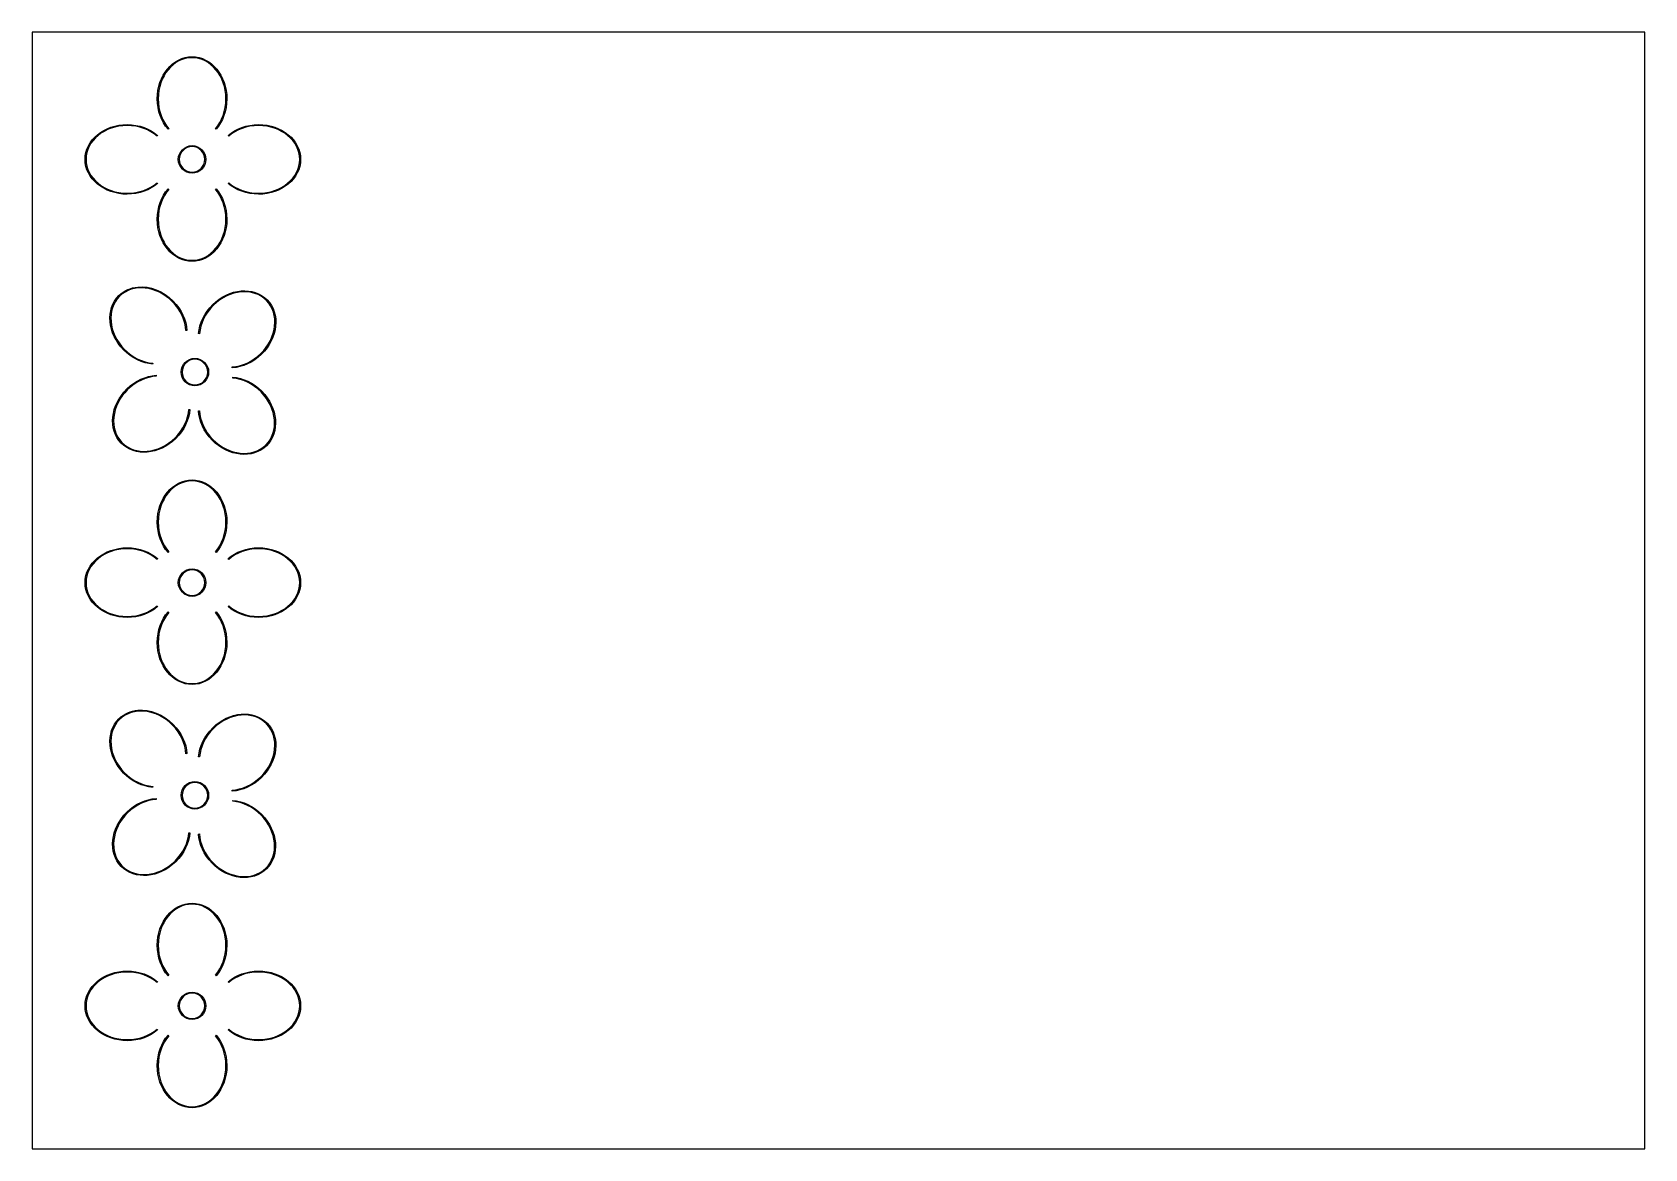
# Model space of a CAD drawing. Header units: centimetres. Extents: x -12.3 to 11.5, y -4.7 to 11.7.
import ezdxf

# ---------------------------------------------------------------- set-up
doc = ezdxf.new("R2010")
doc.units = ezdxf.units.CM
doc.header["$MEASUREMENT"] = 0
doc.layers.add('Layer 1', color=7, linetype='Continuous')

msp = doc.modelspace()

# ---------------------------------------------------------------- linework, layer by layer
at = {"layer": 'Layer 1', "color": 176}
msp.add_lwpolyline([(-12.27472, -4.7377), (11.53778, -4.7377), (11.53778, 11.74822), (-12.27472, 11.74822), (-12.27472, -4.7377)], close=True, dxfattribs=at)
at = {"layer": 'Layer 1'}
for points, knots in [([(-9.91443, 11.38701), (-10.19888, 11.38701), (-10.42872, 11.10772), (-10.42872, 10.76523), (-10.42872, 10.76523), (-10.42872, 10.58864), (-10.36802, 10.42881), (-10.26997, 10.31544), (-10.26997, 10.31544), (-10.26997, 10.31544), (-10.25922, 10.32454), (-10.25922, 10.32454), (-10.25922, 10.32454), (-10.35487, 10.43513), (-10.41466, 10.5919), (-10.41466, 10.76523), (-10.41466, 10.76523), (-10.41466, 11.1014), (-10.18961, 11.37295), (-9.91443, 11.37295), (-9.91443, 11.37295), (-9.63926, 11.37295), (-9.41503, 11.10141), (-9.41503, 10.76523), (-9.41503, 10.76523), (-9.41503, 10.5919), (-9.47483, 10.43513), (-9.57048, 10.32454), (-9.57048, 10.32454), (-9.57048, 10.32454), (-9.55973, 10.31544), (-9.55973, 10.31544), (-9.55973, 10.31544), (-9.46168, 10.42881), (-9.40098, 10.58864), (-9.40098, 10.76523), (-9.40098, 10.76523), (-9.40098, 11.10771), (-9.62998, 11.38701), (-9.91443, 11.38701)], [0, 0, 0, 0, 0.09090909, 0.09090909, 0.09090909, 0.09090909, 0.18181818, 0.18181818, 0.18181818, 0.18181818, 0.27272727, 0.27272727, 0.27272727, 0.27272727, 0.36363636, 0.36363636, 0.36363636, 0.36363636, 0.45454545, 0.45454545, 0.45454545, 0.45454545, 0.54545455, 0.54545455, 0.54545455, 0.54545455, 0.63636364, 0.63636364, 0.63636364, 0.63636364, 0.72727273, 0.72727273, 0.72727273, 0.72727273, 0.81818182, 0.81818182, 0.81818182, 0.81818182, 1, 1, 1, 1]), ([(-10.87272, 10.3849), (-11.2152, 10.3849), (-11.49449, 10.15506), (-11.49449, 9.87061), (-11.49449, 9.87061), (-11.49449, 9.58616), (-11.2152, 9.35715), (-10.87272, 9.35715), (-10.87272, 9.35715), (-10.69613, 9.35715), (-10.5363, 9.41786), (-10.42293, 9.5159), (-10.42293, 9.5159), (-10.42293, 9.5159), (-10.43202, 9.52665), (-10.43202, 9.52665), (-10.43202, 9.52665), (-10.54262, 9.431), (-10.69939, 9.37121), (-10.87272, 9.37121), (-10.87272, 9.37121), (-11.20889, 9.37121), (-11.48044, 9.59544), (-11.48044, 9.87061), (-11.48044, 9.87061), (-11.48044, 10.14578), (-11.20889, 10.37084), (-10.87272, 10.37084), (-10.87272, 10.37084), (-10.69939, 10.37084), (-10.54262, 10.31022), (-10.43202, 10.21457), (-10.43202, 10.21457), (-10.43202, 10.21457), (-10.42293, 10.22532), (-10.42293, 10.22532), (-10.42293, 10.22532), (-10.5363, 10.32337), (-10.69612, 10.3849), (-10.87272, 10.3849)], [0, 0, 0, 0, 0.09090909, 0.09090909, 0.09090909, 0.09090909, 0.18181818, 0.18181818, 0.18181818, 0.18181818, 0.27272727, 0.27272727, 0.27272727, 0.27272727, 0.36363636, 0.36363636, 0.36363636, 0.36363636, 0.45454545, 0.45454545, 0.45454545, 0.45454545, 0.54545455, 0.54545455, 0.54545455, 0.54545455, 0.63636364, 0.63636364, 0.63636364, 0.63636364, 0.72727273, 0.72727273, 0.72727273, 0.72727273, 0.81818182, 0.81818182, 0.81818182, 0.81818182, 1, 1, 1, 1]), ([(-8.93299, 10.3849), (-9.10959, 10.3849), (-9.26942, 10.32337), (-9.38279, 10.22532), (-9.38279, 10.22532), (-9.38279, 10.22532), (-9.37369, 10.21457), (-9.37369, 10.21457), (-9.37369, 10.21457), (-9.2631, 10.31022), (-9.10633, 10.37084), (-8.93299, 10.37084), (-8.93299, 10.37084), (-8.59683, 10.37084), (-8.32528, 10.14578), (-8.32528, 9.87061), (-8.32528, 9.87061), (-8.32528, 9.59544), (-8.59682, 9.37121), (-8.93299, 9.37121), (-8.93299, 9.37121), (-9.10633, 9.37121), (-9.2631, 9.431), (-9.37369, 9.52665), (-9.37369, 9.52665), (-9.37369, 9.52665), (-9.38279, 9.5159), (-9.38279, 9.5159), (-9.38279, 9.5159), (-9.26942, 9.41786), (-9.10959, 9.35715), (-8.93299, 9.35715), (-8.93299, 9.35715), (-8.59052, 9.35715), (-8.31122, 9.58616), (-8.31122, 9.87061), (-8.31122, 9.87061), (-8.31122, 10.15506), (-8.59051, 10.3849), (-8.93299, 10.3849)], [0, 0, 0, 0, 0.09090909, 0.09090909, 0.09090909, 0.09090909, 0.18181818, 0.18181818, 0.18181818, 0.18181818, 0.27272727, 0.27272727, 0.27272727, 0.27272727, 0.36363636, 0.36363636, 0.36363636, 0.36363636, 0.45454545, 0.45454545, 0.45454545, 0.45454545, 0.54545455, 0.54545455, 0.54545455, 0.54545455, 0.63636364, 0.63636364, 0.63636364, 0.63636364, 0.72727273, 0.72727273, 0.72727273, 0.72727273, 0.81818182, 0.81818182, 0.81818182, 0.81818182, 1, 1, 1, 1]), ([(-9.91472, 10.07379), (-10.02666, 10.07379), (-10.11764, 9.98281), (-10.11764, 9.87087), (-10.11764, 9.87087), (-10.11764, 9.75894), (-10.02666, 9.66795), (-9.91472, 9.66795), (-9.91472, 9.66795), (-9.80279, 9.66795), (-9.7118, 9.75894), (-9.7118, 9.87087), (-9.7118, 9.87087), (-9.7118, 9.98281), (-9.80279, 10.07379), (-9.91472, 10.07379)], [0, 0, 0, 0, 0.2, 0.2, 0.2, 0.2, 0.4, 0.4, 0.4, 0.4, 0.6, 0.6, 0.6, 0.6, 1, 1, 1, 1]), ([(-9.91472, 10.05965), (-9.81044, 10.05965), (-9.72595, 9.97515), (-9.72595, 9.87087), (-9.72595, 9.87087), (-9.72595, 9.76659), (-9.81044, 9.6821), (-9.91472, 9.6821), (-9.91472, 9.6821), (-10.019, 9.6821), (-10.1035, 9.76659), (-10.1035, 9.87087), (-10.1035, 9.87087), (-10.1035, 9.97515), (-10.019, 10.05965), (-9.91472, 10.05965)], [0, 0, 0, 0, 0.2, 0.2, 0.2, 0.2, 0.4, 0.4, 0.4, 0.4, 0.6, 0.6, 0.6, 0.6, 1, 1, 1, 1]), ([(-10.26997, 9.43736), (-10.36802, 9.32399), (-10.42872, 9.16416), (-10.42872, 8.98757), (-10.42872, 8.98757), (-10.42872, 8.64508), (-10.19888, 8.36579), (-9.91443, 8.36579), (-9.91443, 8.36579), (-9.62998, 8.36579), (-9.40098, 8.64509), (-9.40098, 8.98757), (-9.40098, 8.98757), (-9.40098, 9.16416), (-9.46168, 9.32399), (-9.55973, 9.43736), (-9.55973, 9.43736), (-9.55973, 9.43736), (-9.57048, 9.42826), (-9.57048, 9.42826), (-9.57048, 9.42826), (-9.47483, 9.31767), (-9.41503, 9.1609), (-9.41503, 8.98757), (-9.41503, 8.98757), (-9.41503, 8.65139), (-9.63926, 8.38068), (-9.91443, 8.38068), (-9.91443, 8.38068), (-10.18961, 8.38068), (-10.41466, 8.6514), (-10.41466, 8.98757), (-10.41466, 8.98757), (-10.41466, 9.1609), (-10.35487, 9.31767), (-10.25922, 9.42826), (-10.25922, 9.42826), (-10.25922, 9.42826), (-10.26997, 9.43736), (-10.26997, 9.43736)], [0, 0, 0, 0, 0.09090909, 0.09090909, 0.09090909, 0.09090909, 0.18181818, 0.18181818, 0.18181818, 0.18181818, 0.27272727, 0.27272727, 0.27272727, 0.27272727, 0.36363636, 0.36363636, 0.36363636, 0.36363636, 0.45454545, 0.45454545, 0.45454545, 0.45454545, 0.54545455, 0.54545455, 0.54545455, 0.54545455, 0.63636364, 0.63636364, 0.63636364, 0.63636364, 0.72727273, 0.72727273, 0.72727273, 0.72727273, 0.81818182, 0.81818182, 0.81818182, 0.81818182, 1, 1, 1, 1]), ([(-10.7148, 7.98628), (-10.82031, 7.9767), (-10.91819, 7.93538), (-10.99426, 7.86061), (-10.99426, 7.86061), (-11.19713, 7.66121), (-11.16489, 7.30118), (-10.92481, 7.05693), (-10.92481, 7.05693), (-10.80102, 6.93099), (-10.64591, 6.85987), (-10.49652, 6.84775), (-10.49652, 6.84775), (-10.49652, 6.84775), (-10.49569, 6.8618), (-10.49569, 6.8618), (-10.49569, 6.8618), (-10.64143, 6.87363), (-10.79338, 6.94324), (-10.91489, 7.06686), (-10.91489, 7.06686), (-11.15054, 7.3066), (-11.18059, 7.65779), (-10.98434, 7.85068), (-10.98434, 7.85068), (-10.7881, 8.04358), (-10.43782, 8.00692), (-10.20217, 7.76717), (-10.20217, 7.76717), (-10.08066, 7.64356), (-10.01387, 7.49059), (-10.00456, 7.34467), (-10.00456, 7.34467), (-10.00456, 7.34467), (-9.9905, 7.34549), (-9.9905, 7.34549), (-9.9905, 7.34549), (-10.00005, 7.49508), (-10.06845, 7.65115), (-10.19225, 7.7771), (-10.19225, 7.7771), (-10.34229, 7.92975), (-10.53894, 8.00226), (-10.7148, 7.98628)], [0, 0, 0, 0, 0.08333333, 0.08333333, 0.08333333, 0.08333333, 0.16666667, 0.16666667, 0.16666667, 0.16666667, 0.25, 0.25, 0.25, 0.25, 0.33333333, 0.33333333, 0.33333333, 0.33333333, 0.41666667, 0.41666667, 0.41666667, 0.41666667, 0.5, 0.5, 0.5, 0.5, 0.58333333, 0.58333333, 0.58333333, 0.58333333, 0.66666667, 0.66666667, 0.66666667, 0.66666667, 0.75, 0.75, 0.75, 0.75, 0.83333333, 0.83333333, 0.83333333, 0.83333333, 1, 1, 1, 1]), ([(-9.19096, 7.9284), (-9.33644, 7.91579), (-9.48721, 7.84753), (-9.60934, 7.72749), (-9.60934, 7.72749), (-9.73528, 7.60369), (-9.8064, 7.44859), (-9.81852, 7.29919), (-9.81852, 7.29919), (-9.81852, 7.29919), (-9.80447, 7.29754), (-9.80447, 7.29754), (-9.80447, 7.29754), (-9.79264, 7.44328), (-9.72303, 7.59606), (-9.59941, 7.71757), (-9.59941, 7.71757), (-9.35967, 7.95321), (-9.00848, 7.98326), (-8.81559, 7.78702), (-8.81559, 7.78702), (-8.62269, 7.59077), (-8.65935, 7.2405), (-8.8991, 7.00484), (-8.8991, 7.00484), (-9.02271, 6.88334), (-9.17651, 6.81654), (-9.32243, 6.80723), (-9.32243, 6.80723), (-9.32243, 6.80723), (-9.32077, 6.79318), (-9.32077, 6.79318), (-9.32077, 6.79318), (-9.17119, 6.80272), (-9.01512, 6.8703), (-8.88917, 6.9941), (-8.88917, 6.9941), (-8.64493, 7.23417), (-8.60627, 7.59408), (-8.80566, 7.79694), (-8.80566, 7.79694), (-8.90536, 7.89837), (-9.04548, 7.94102), (-9.19096, 7.9284)], [0, 0, 0, 0, 0.08333333, 0.08333333, 0.08333333, 0.08333333, 0.16666667, 0.16666667, 0.16666667, 0.16666667, 0.25, 0.25, 0.25, 0.25, 0.33333333, 0.33333333, 0.33333333, 0.33333333, 0.41666667, 0.41666667, 0.41666667, 0.41666667, 0.5, 0.5, 0.5, 0.5, 0.58333333, 0.58333333, 0.58333333, 0.58333333, 0.66666667, 0.66666667, 0.66666667, 0.66666667, 0.75, 0.75, 0.75, 0.75, 0.83333333, 0.83333333, 0.83333333, 0.83333333, 1, 1, 1, 1]), ([(-9.87296, 6.93305), (-9.9849, 6.93305), (-10.07588, 6.84206), (-10.07588, 6.73013), (-10.07588, 6.73013), (-10.07588, 6.61819), (-9.9849, 6.5272), (-9.87296, 6.5272), (-9.87296, 6.5272), (-9.76102, 6.5272), (-9.67004, 6.61819), (-9.67004, 6.73013), (-9.67004, 6.73013), (-9.67004, 6.84206), (-9.76102, 6.93305), (-9.87296, 6.93305)], [0, 0, 0, 0, 0.2, 0.2, 0.2, 0.2, 0.4, 0.4, 0.4, 0.4, 0.6, 0.6, 0.6, 0.6, 1, 1, 1, 1]), ([(-9.87296, 6.9189), (-9.76868, 6.9189), (-9.68418, 6.83441), (-9.68418, 6.73013), (-9.68418, 6.73013), (-9.68418, 6.62584), (-9.76868, 6.54135), (-9.87296, 6.54135), (-9.87296, 6.54135), (-9.97724, 6.54135), (-10.06173, 6.62584), (-10.06173, 6.73013), (-10.06173, 6.73013), (-10.06173, 6.83441), (-9.97724, 6.9189), (-9.87296, 6.9189)], [0, 0, 0, 0, 0.2, 0.2, 0.2, 0.2, 0.4, 0.4, 0.4, 0.4, 0.6, 0.6, 0.6, 0.6, 1, 1, 1, 1]), ([(-10.44525, 6.68321), (-10.59484, 6.67367), (-10.75091, 6.60526), (-10.87686, 6.48146), (-10.87686, 6.48146), (-11.1211, 6.24139), (-11.15976, 5.88231), (-10.96036, 5.67945), (-10.96036, 5.67945), (-10.76097, 5.47659), (-10.40094, 5.50883), (-10.15669, 5.7489), (-10.15669, 5.7489), (-10.03075, 5.87269), (-9.95963, 6.0278), (-9.94751, 6.17719), (-9.94751, 6.17719), (-9.94751, 6.17719), (-9.96156, 6.17802), (-9.96156, 6.17802), (-9.96156, 6.17802), (-9.97339, 6.03228), (-10.043, 5.88033), (-10.16661, 5.75882), (-10.16661, 5.75882), (-10.40636, 5.52317), (-10.75672, 5.49312), (-10.94962, 5.68937), (-10.94962, 5.68937), (-11.14251, 5.88561), (-11.10668, 6.23589), (-10.86693, 6.47154), (-10.86693, 6.47154), (-10.74332, 6.59305), (-10.58952, 6.65984), (-10.4436, 6.66915), (-10.4436, 6.66915), (-10.4436, 6.66915), (-10.44525, 6.68321), (-10.44525, 6.68321)], [0, 0, 0, 0, 0.09090909, 0.09090909, 0.09090909, 0.09090909, 0.18181818, 0.18181818, 0.18181818, 0.18181818, 0.27272727, 0.27272727, 0.27272727, 0.27272727, 0.36363636, 0.36363636, 0.36363636, 0.36363636, 0.45454545, 0.45454545, 0.45454545, 0.45454545, 0.54545455, 0.54545455, 0.54545455, 0.54545455, 0.63636364, 0.63636364, 0.63636364, 0.63636364, 0.72727273, 0.72727273, 0.72727273, 0.72727273, 0.81818182, 0.81818182, 0.81818182, 0.81818182, 1, 1, 1, 1]), ([(-9.31416, 6.65592), (-9.31416, 6.65592), (-9.31499, 6.64187), (-9.31499, 6.64187), (-9.31499, 6.64187), (-9.16925, 6.63004), (-9.01647, 6.56043), (-8.89496, 6.43682), (-8.89496, 6.43682), (-8.65931, 6.19707), (-8.63009, 5.84588), (-8.82633, 5.65299), (-8.82633, 5.65299), (-9.02258, 5.4601), (-9.37286, 5.49675), (-9.60851, 5.7365), (-9.60851, 5.7365), (-9.73001, 5.86011), (-9.79681, 6.01391), (-9.80612, 6.15983), (-9.80612, 6.15983), (-9.80612, 6.15983), (-9.82018, 6.15818), (-9.82018, 6.15818), (-9.82018, 6.15818), (-9.81063, 6.00859), (-9.74222, 5.85252), (-9.61843, 5.72658), (-9.61843, 5.72658), (-9.37836, 5.48233), (-9.01927, 5.44367), (-8.81641, 5.64307), (-8.81641, 5.64307), (-8.61355, 5.84246), (-8.64496, 6.20249), (-8.88504, 6.44674), (-8.88504, 6.44674), (-9.00883, 6.57268), (-9.16476, 6.6438), (-9.31416, 6.65592)], [0, 0, 0, 0, 0.09090909, 0.09090909, 0.09090909, 0.09090909, 0.18181818, 0.18181818, 0.18181818, 0.18181818, 0.27272727, 0.27272727, 0.27272727, 0.27272727, 0.36363636, 0.36363636, 0.36363636, 0.36363636, 0.45454545, 0.45454545, 0.45454545, 0.45454545, 0.54545455, 0.54545455, 0.54545455, 0.54545455, 0.63636364, 0.63636364, 0.63636364, 0.63636364, 0.72727273, 0.72727273, 0.72727273, 0.72727273, 0.81818182, 0.81818182, 0.81818182, 0.81818182, 1, 1, 1, 1]), ([(-9.91443, 5.13788), (-10.19888, 5.13788), (-10.42872, 4.85859), (-10.42872, 4.51611), (-10.42872, 4.51611), (-10.42872, 4.33951), (-10.36802, 4.17968), (-10.26997, 4.06632), (-10.26997, 4.06632), (-10.26997, 4.06632), (-10.25922, 4.07541), (-10.25922, 4.07541), (-10.25922, 4.07541), (-10.35487, 4.186), (-10.41466, 4.34277), (-10.41466, 4.51611), (-10.41466, 4.51611), (-10.41466, 4.85227), (-10.18961, 5.12382), (-9.91443, 5.12382), (-9.91443, 5.12382), (-9.63926, 5.12382), (-9.41503, 4.85228), (-9.41503, 4.51611), (-9.41503, 4.51611), (-9.41503, 4.34277), (-9.47483, 4.186), (-9.57048, 4.07541), (-9.57048, 4.07541), (-9.57048, 4.07541), (-9.55973, 4.06632), (-9.55973, 4.06632), (-9.55973, 4.06632), (-9.46168, 4.17968), (-9.40098, 4.33951), (-9.40098, 4.51611), (-9.40098, 4.51611), (-9.40098, 4.85858), (-9.62998, 5.13788), (-9.91443, 5.13788)], [0, 0, 0, 0, 0.09090909, 0.09090909, 0.09090909, 0.09090909, 0.18181818, 0.18181818, 0.18181818, 0.18181818, 0.27272727, 0.27272727, 0.27272727, 0.27272727, 0.36363636, 0.36363636, 0.36363636, 0.36363636, 0.45454545, 0.45454545, 0.45454545, 0.45454545, 0.54545455, 0.54545455, 0.54545455, 0.54545455, 0.63636364, 0.63636364, 0.63636364, 0.63636364, 0.72727273, 0.72727273, 0.72727273, 0.72727273, 0.81818182, 0.81818182, 0.81818182, 0.81818182, 1, 1, 1, 1]), ([(-10.87272, 4.13577), (-11.2152, 4.13577), (-11.49449, 3.90593), (-11.49449, 3.62148), (-11.49449, 3.62148), (-11.49449, 3.33704), (-11.2152, 3.1072), (-10.87272, 3.1072), (-10.87272, 3.1072), (-10.69613, 3.1072), (-10.5363, 3.16873), (-10.42293, 3.26678), (-10.42293, 3.26678), (-10.42293, 3.26678), (-10.43202, 3.27753), (-10.43202, 3.27753), (-10.43202, 3.27753), (-10.54262, 3.18188), (-10.69939, 3.12208), (-10.87272, 3.12208), (-10.87272, 3.12208), (-11.20889, 3.12208), (-11.48044, 3.34631), (-11.48044, 3.62148), (-11.48044, 3.62148), (-11.48044, 3.89666), (-11.20889, 4.12171), (-10.87272, 4.12171), (-10.87272, 4.12171), (-10.69939, 4.12171), (-10.54262, 4.06109), (-10.43202, 3.96544), (-10.43202, 3.96544), (-10.43202, 3.96544), (-10.42293, 3.97619), (-10.42293, 3.97619), (-10.42293, 3.97619), (-10.5363, 4.07424), (-10.69612, 4.13577), (-10.87272, 4.13577)], [0, 0, 0, 0, 0.09090909, 0.09090909, 0.09090909, 0.09090909, 0.18181818, 0.18181818, 0.18181818, 0.18181818, 0.27272727, 0.27272727, 0.27272727, 0.27272727, 0.36363636, 0.36363636, 0.36363636, 0.36363636, 0.45454545, 0.45454545, 0.45454545, 0.45454545, 0.54545455, 0.54545455, 0.54545455, 0.54545455, 0.63636364, 0.63636364, 0.63636364, 0.63636364, 0.72727273, 0.72727273, 0.72727273, 0.72727273, 0.81818182, 0.81818182, 0.81818182, 0.81818182, 1, 1, 1, 1]), ([(-8.93299, 4.13577), (-9.10959, 4.13577), (-9.26942, 4.07424), (-9.38279, 3.97619), (-9.38279, 3.97619), (-9.38279, 3.97619), (-9.37369, 3.96544), (-9.37369, 3.96544), (-9.37369, 3.96544), (-9.2631, 4.06109), (-9.10633, 4.12171), (-8.93299, 4.12171), (-8.93299, 4.12171), (-8.59683, 4.12171), (-8.32528, 3.89666), (-8.32528, 3.62148), (-8.32528, 3.62148), (-8.32528, 3.34631), (-8.59682, 3.12208), (-8.93299, 3.12208), (-8.93299, 3.12208), (-9.10633, 3.12208), (-9.2631, 3.18188), (-9.37369, 3.27753), (-9.37369, 3.27753), (-9.37369, 3.27753), (-9.38279, 3.26678), (-9.38279, 3.26678), (-9.38279, 3.26678), (-9.26942, 3.16873), (-9.10959, 3.1072), (-8.93299, 3.1072), (-8.93299, 3.1072), (-8.59052, 3.1072), (-8.31122, 3.33703), (-8.31122, 3.62148), (-8.31122, 3.62148), (-8.31122, 3.90593), (-8.59051, 4.13577), (-8.93299, 4.13577)], [0, 0, 0, 0, 0.09090909, 0.09090909, 0.09090909, 0.09090909, 0.18181818, 0.18181818, 0.18181818, 0.18181818, 0.27272727, 0.27272727, 0.27272727, 0.27272727, 0.36363636, 0.36363636, 0.36363636, 0.36363636, 0.45454545, 0.45454545, 0.45454545, 0.45454545, 0.54545455, 0.54545455, 0.54545455, 0.54545455, 0.63636364, 0.63636364, 0.63636364, 0.63636364, 0.72727273, 0.72727273, 0.72727273, 0.72727273, 0.81818182, 0.81818182, 0.81818182, 0.81818182, 1, 1, 1, 1]), ([(-9.91472, 3.82461), (-10.02666, 3.82461), (-10.11764, 3.73362), (-10.11764, 3.62169), (-10.11764, 3.62169), (-10.11764, 3.50975), (-10.02666, 3.41876), (-9.91472, 3.41876), (-9.91472, 3.41876), (-9.80279, 3.41876), (-9.7118, 3.50975), (-9.7118, 3.62169), (-9.7118, 3.62169), (-9.7118, 3.73362), (-9.80279, 3.82461), (-9.91472, 3.82461)], [0, 0, 0, 0, 0.2, 0.2, 0.2, 0.2, 0.4, 0.4, 0.4, 0.4, 0.6, 0.6, 0.6, 0.6, 1, 1, 1, 1]), ([(-9.91472, 3.81046), (-9.81044, 3.81046), (-9.72595, 3.72597), (-9.72595, 3.62169), (-9.72595, 3.62169), (-9.72595, 3.51741), (-9.81044, 3.43291), (-9.91472, 3.43291), (-9.91472, 3.43291), (-10.019, 3.43291), (-10.1035, 3.51741), (-10.1035, 3.62169), (-10.1035, 3.62169), (-10.1035, 3.72597), (-10.019, 3.81046), (-9.91472, 3.81046)], [0, 0, 0, 0, 0.2, 0.2, 0.2, 0.2, 0.4, 0.4, 0.4, 0.4, 0.6, 0.6, 0.6, 0.6, 1, 1, 1, 1]), ([(-10.26997, 3.18823), (-10.36802, 3.07486), (-10.42872, 2.91503), (-10.42872, 2.73844), (-10.42872, 2.73844), (-10.42872, 2.39596), (-10.19888, 2.11667), (-9.91443, 2.11667), (-9.91443, 2.11667), (-9.62998, 2.11667), (-9.40098, 2.39596), (-9.40098, 2.73844), (-9.40098, 2.73844), (-9.40098, 2.91503), (-9.46168, 3.07486), (-9.55973, 3.18823), (-9.55973, 3.18823), (-9.55973, 3.18823), (-9.57048, 3.17913), (-9.57048, 3.17913), (-9.57048, 3.17913), (-9.47483, 3.06854), (-9.41503, 2.91177), (-9.41503, 2.73844), (-9.41503, 2.73844), (-9.41503, 2.40227), (-9.63926, 2.13072), (-9.91443, 2.13072), (-9.91443, 2.13072), (-10.18961, 2.13072), (-10.41466, 2.40227), (-10.41466, 2.73844), (-10.41466, 2.73844), (-10.41466, 2.91177), (-10.35487, 3.06854), (-10.25922, 3.17913), (-10.25922, 3.17913), (-10.25922, 3.17913), (-10.26997, 3.18823), (-10.26997, 3.18823)], [0, 0, 0, 0, 0.09090909, 0.09090909, 0.09090909, 0.09090909, 0.18181818, 0.18181818, 0.18181818, 0.18181818, 0.27272727, 0.27272727, 0.27272727, 0.27272727, 0.36363636, 0.36363636, 0.36363636, 0.36363636, 0.45454545, 0.45454545, 0.45454545, 0.45454545, 0.54545455, 0.54545455, 0.54545455, 0.54545455, 0.63636364, 0.63636364, 0.63636364, 0.63636364, 0.72727273, 0.72727273, 0.72727273, 0.72727273, 0.81818182, 0.81818182, 0.81818182, 0.81818182, 1, 1, 1, 1]), ([(-10.7148, 1.73715), (-10.82031, 1.72757), (-10.91819, 1.68625), (-10.99426, 1.61148), (-10.99426, 1.61148), (-11.19713, 1.41208), (-11.16489, 1.05206), (-10.92481, 0.80781), (-10.92481, 0.80781), (-10.80102, 0.68186), (-10.64591, 0.61074), (-10.49652, 0.59862), (-10.49652, 0.59862), (-10.49652, 0.59862), (-10.49569, 0.61268), (-10.49569, 0.61268), (-10.49569, 0.61268), (-10.64143, 0.6245), (-10.79338, 0.69411), (-10.91489, 0.81773), (-10.91489, 0.81773), (-11.15054, 1.05747), (-11.18059, 1.40866), (-10.98434, 1.60156), (-10.98434, 1.60156), (-10.7881, 1.79445), (-10.43782, 1.7578), (-10.20217, 1.51805), (-10.20217, 1.51805), (-10.08066, 1.39443), (-10.01387, 1.24064), (-10.00456, 1.09471), (-10.00456, 1.09471), (-10.00456, 1.09471), (-9.9905, 1.09637), (-9.9905, 1.09637), (-9.9905, 1.09637), (-10.00005, 1.24595), (-10.06845, 1.40203), (-10.19225, 1.52797), (-10.19225, 1.52797), (-10.34229, 1.68062), (-10.53894, 1.75313), (-10.7148, 1.73715)], [0, 0, 0, 0, 0.08333333, 0.08333333, 0.08333333, 0.08333333, 0.16666667, 0.16666667, 0.16666667, 0.16666667, 0.25, 0.25, 0.25, 0.25, 0.33333333, 0.33333333, 0.33333333, 0.33333333, 0.41666667, 0.41666667, 0.41666667, 0.41666667, 0.5, 0.5, 0.5, 0.5, 0.58333333, 0.58333333, 0.58333333, 0.58333333, 0.66666667, 0.66666667, 0.66666667, 0.66666667, 0.75, 0.75, 0.75, 0.75, 0.83333333, 0.83333333, 0.83333333, 0.83333333, 1, 1, 1, 1]), ([(-9.19096, 1.67928), (-9.33644, 1.66666), (-9.48721, 1.5984), (-9.60934, 1.47836), (-9.60934, 1.47836), (-9.73528, 1.35457), (-9.8064, 1.19946), (-9.81852, 1.05007), (-9.81852, 1.05007), (-9.81852, 1.05007), (-9.80447, 1.04841), (-9.80447, 1.04841), (-9.80447, 1.04841), (-9.79264, 1.19415), (-9.72303, 1.34693), (-9.59941, 1.46844), (-9.59941, 1.46844), (-9.35967, 1.70409), (-9.00848, 1.73414), (-8.81559, 1.53789), (-8.81559, 1.53789), (-8.62269, 1.34165), (-8.65935, 0.99137), (-8.8991, 0.75572), (-8.8991, 0.75572), (-9.02271, 0.63421), (-9.17651, 0.56742), (-9.32243, 0.55811), (-9.32243, 0.55811), (-9.32243, 0.55811), (-9.32077, 0.54322), (-9.32077, 0.54322), (-9.32077, 0.54322), (-9.17119, 0.55277), (-9.01512, 0.62118), (-8.88917, 0.74497), (-8.88917, 0.74497), (-8.64493, 0.98504), (-8.60627, 1.34412), (-8.80566, 1.54699), (-8.80566, 1.54699), (-8.90536, 1.64842), (-9.04548, 1.69189), (-9.19096, 1.67928)], [0, 0, 0, 0, 0.08333333, 0.08333333, 0.08333333, 0.08333333, 0.16666667, 0.16666667, 0.16666667, 0.16666667, 0.25, 0.25, 0.25, 0.25, 0.33333333, 0.33333333, 0.33333333, 0.33333333, 0.41666667, 0.41666667, 0.41666667, 0.41666667, 0.5, 0.5, 0.5, 0.5, 0.58333333, 0.58333333, 0.58333333, 0.58333333, 0.66666667, 0.66666667, 0.66666667, 0.66666667, 0.75, 0.75, 0.75, 0.75, 0.83333333, 0.83333333, 0.83333333, 0.83333333, 1, 1, 1, 1]), ([(-9.87296, 0.68387), (-9.9849, 0.68387), (-10.07588, 0.59288), (-10.07588, 0.48094), (-10.07588, 0.48094), (-10.07588, 0.36901), (-9.9849, 0.27802), (-9.87296, 0.27802), (-9.87296, 0.27802), (-9.76102, 0.27802), (-9.67004, 0.36901), (-9.67004, 0.48094), (-9.67004, 0.48094), (-9.67004, 0.59288), (-9.76102, 0.68387), (-9.87296, 0.68387)], [0, 0, 0, 0, 0.2, 0.2, 0.2, 0.2, 0.4, 0.4, 0.4, 0.4, 0.6, 0.6, 0.6, 0.6, 1, 1, 1, 1]), ([(-9.87296, 0.66972), (-9.76868, 0.66972), (-9.68418, 0.58522), (-9.68418, 0.48094), (-9.68418, 0.48094), (-9.68418, 0.37666), (-9.76868, 0.29217), (-9.87296, 0.29217), (-9.87296, 0.29217), (-9.97724, 0.29217), (-10.06173, 0.37666), (-10.06173, 0.48094), (-10.06173, 0.48094), (-10.06173, 0.58522), (-9.97724, 0.66972), (-9.87296, 0.66972)], [0, 0, 0, 0, 0.2, 0.2, 0.2, 0.2, 0.4, 0.4, 0.4, 0.4, 0.6, 0.6, 0.6, 0.6, 1, 1, 1, 1]), ([(-10.44525, 0.43408), (-10.59484, 0.42454), (-10.75091, 0.35613), (-10.87686, 0.23234), (-10.87686, 0.23234), (-11.1211, -0.00774), (-11.15976, -0.36682), (-10.96036, -0.56968), (-10.96036, -0.56968), (-10.76097, -0.77254), (-10.40094, -0.7403), (-10.15669, -0.50023), (-10.15669, -0.50023), (-10.03075, -0.37644), (-9.95963, -0.22133), (-9.94751, -0.07193), (-9.94751, -0.07193), (-9.94751, -0.07193), (-9.96156, -0.07111), (-9.96156, -0.07111), (-9.96156, -0.07111), (-9.97339, -0.21685), (-10.043, -0.3688), (-10.16661, -0.49031), (-10.16661, -0.49031), (-10.40636, -0.72596), (-10.75672, -0.756), (-10.94962, -0.55976), (-10.94962, -0.55976), (-11.14251, -0.36351), (-11.10668, -0.01323), (-10.86693, 0.22242), (-10.86693, 0.22242), (-10.74332, 0.34392), (-10.58952, 0.41072), (-10.4436, 0.42003), (-10.4436, 0.42003), (-10.4436, 0.42003), (-10.44525, 0.43408), (-10.44525, 0.43408)], [0, 0, 0, 0, 0.09090909, 0.09090909, 0.09090909, 0.09090909, 0.18181818, 0.18181818, 0.18181818, 0.18181818, 0.27272727, 0.27272727, 0.27272727, 0.27272727, 0.36363636, 0.36363636, 0.36363636, 0.36363636, 0.45454545, 0.45454545, 0.45454545, 0.45454545, 0.54545455, 0.54545455, 0.54545455, 0.54545455, 0.63636364, 0.63636364, 0.63636364, 0.63636364, 0.72727273, 0.72727273, 0.72727273, 0.72727273, 0.81818182, 0.81818182, 0.81818182, 0.81818182, 1, 1, 1, 1]), ([(-9.31416, 0.4068), (-9.31416, 0.4068), (-9.31499, 0.39274), (-9.31499, 0.39274), (-9.31499, 0.39274), (-9.16925, 0.38092), (-9.01647, 0.3113), (-8.89496, 0.18769), (-8.89496, 0.18769), (-8.65931, -0.05205), (-8.63009, -0.40325), (-8.82633, -0.59614), (-8.82633, -0.59614), (-9.02258, -0.78903), (-9.37286, -0.75238), (-9.60851, -0.51263), (-9.60851, -0.51263), (-9.73001, -0.38901), (-9.79681, -0.23605), (-9.80612, -0.09012), (-9.80612, -0.09012), (-9.80612, -0.09012), (-9.82018, -0.09095), (-9.82018, -0.09095), (-9.82018, -0.09095), (-9.81063, -0.24053), (-9.74222, -0.39661), (-9.61843, -0.52255), (-9.61843, -0.52255), (-9.37836, -0.7668), (-9.01927, -0.80546), (-8.81641, -0.60606), (-8.81641, -0.60606), (-8.61355, -0.40667), (-8.64496, -0.04664), (-8.88504, 0.19761), (-8.88504, 0.19761), (-9.00883, 0.32355), (-9.16476, 0.39468), (-9.31416, 0.4068)], [0, 0, 0, 0, 0.09090909, 0.09090909, 0.09090909, 0.09090909, 0.18181818, 0.18181818, 0.18181818, 0.18181818, 0.27272727, 0.27272727, 0.27272727, 0.27272727, 0.36363636, 0.36363636, 0.36363636, 0.36363636, 0.45454545, 0.45454545, 0.45454545, 0.45454545, 0.54545455, 0.54545455, 0.54545455, 0.54545455, 0.63636364, 0.63636364, 0.63636364, 0.63636364, 0.72727273, 0.72727273, 0.72727273, 0.72727273, 0.81818182, 0.81818182, 0.81818182, 0.81818182, 1, 1, 1, 1]), ([(-9.91443, -1.11125), (-10.19888, -1.11125), (-10.42872, -1.39054), (-10.42872, -1.73302), (-10.42872, -1.73302), (-10.42872, -1.90962), (-10.36802, -2.06944), (-10.26997, -2.18281), (-10.26997, -2.18281), (-10.26997, -2.18281), (-10.25922, -2.17372), (-10.25922, -2.17372), (-10.25922, -2.17372), (-10.35487, -2.06312), (-10.41466, -1.90635), (-10.41466, -1.73302), (-10.41466, -1.73302), (-10.41466, -1.39686), (-10.18961, -1.12613), (-9.91443, -1.12613), (-9.91443, -1.12613), (-9.63926, -1.12613), (-9.41503, -1.39685), (-9.41503, -1.73302), (-9.41503, -1.73302), (-9.41503, -1.90635), (-9.47483, -2.06312), (-9.57048, -2.17372), (-9.57048, -2.17372), (-9.57048, -2.17372), (-9.55973, -2.18281), (-9.55973, -2.18281), (-9.55973, -2.18281), (-9.46168, -2.06944), (-9.40098, -1.90962), (-9.40098, -1.73302), (-9.40098, -1.73302), (-9.40098, -1.39054), (-9.62998, -1.11125), (-9.91443, -1.11125)], [0, 0, 0, 0, 0.09090909, 0.09090909, 0.09090909, 0.09090909, 0.18181818, 0.18181818, 0.18181818, 0.18181818, 0.27272727, 0.27272727, 0.27272727, 0.27272727, 0.36363636, 0.36363636, 0.36363636, 0.36363636, 0.45454545, 0.45454545, 0.45454545, 0.45454545, 0.54545455, 0.54545455, 0.54545455, 0.54545455, 0.63636364, 0.63636364, 0.63636364, 0.63636364, 0.72727273, 0.72727273, 0.72727273, 0.72727273, 0.81818182, 0.81818182, 0.81818182, 0.81818182, 1, 1, 1, 1]), ([(-10.87272, -2.11336), (-11.2152, -2.11336), (-11.49449, -2.34319), (-11.49449, -2.62764), (-11.49449, -2.62764), (-11.49449, -2.91209), (-11.2152, -3.14193), (-10.87272, -3.14193), (-10.87272, -3.14193), (-10.69613, -3.14193), (-10.5363, -3.0804), (-10.42293, -2.98235), (-10.42293, -2.98235), (-10.42293, -2.98235), (-10.43202, -2.9716), (-10.43202, -2.9716), (-10.43202, -2.9716), (-10.54262, -3.06725), (-10.69939, -3.12704), (-10.87272, -3.12704), (-10.87272, -3.12704), (-11.20889, -3.12704), (-11.48044, -2.90282), (-11.48044, -2.62764), (-11.48044, -2.62764), (-11.48044, -2.35247), (-11.20889, -2.12824), (-10.87272, -2.12824), (-10.87272, -2.12824), (-10.69939, -2.12824), (-10.54262, -2.18803), (-10.43202, -2.28368), (-10.43202, -2.28368), (-10.43202, -2.28368), (-10.42293, -2.27294), (-10.42293, -2.27294), (-10.42293, -2.27294), (-10.5363, -2.17489), (-10.69612, -2.11336), (-10.87272, -2.11336)], [0, 0, 0, 0, 0.09090909, 0.09090909, 0.09090909, 0.09090909, 0.18181818, 0.18181818, 0.18181818, 0.18181818, 0.27272727, 0.27272727, 0.27272727, 0.27272727, 0.36363636, 0.36363636, 0.36363636, 0.36363636, 0.45454545, 0.45454545, 0.45454545, 0.45454545, 0.54545455, 0.54545455, 0.54545455, 0.54545455, 0.63636364, 0.63636364, 0.63636364, 0.63636364, 0.72727273, 0.72727273, 0.72727273, 0.72727273, 0.81818182, 0.81818182, 0.81818182, 0.81818182, 1, 1, 1, 1]), ([(-8.93299, -2.11336), (-9.10959, -2.11336), (-9.26942, -2.17489), (-9.38279, -2.27294), (-9.38279, -2.27294), (-9.38279, -2.27294), (-9.37369, -2.28368), (-9.37369, -2.28368), (-9.37369, -2.28368), (-9.2631, -2.18804), (-9.10633, -2.12824), (-8.93299, -2.12824), (-8.93299, -2.12824), (-8.59683, -2.12824), (-8.32528, -2.35247), (-8.32528, -2.62764), (-8.32528, -2.62764), (-8.32528, -2.90282), (-8.59682, -3.12704), (-8.93299, -3.12704), (-8.93299, -3.12704), (-9.10633, -3.12704), (-9.2631, -3.06725), (-9.37369, -2.9716), (-9.37369, -2.9716), (-9.37369, -2.9716), (-9.38279, -2.98235), (-9.38279, -2.98235), (-9.38279, -2.98235), (-9.26942, -3.0804), (-9.10959, -3.14193), (-8.93299, -3.14193), (-8.93299, -3.14193), (-8.59052, -3.14193), (-8.31122, -2.91209), (-8.31122, -2.62764), (-8.31122, -2.62764), (-8.31122, -2.34319), (-8.59051, -2.11336), (-8.93299, -2.11336)], [0, 0, 0, 0, 0.09090909, 0.09090909, 0.09090909, 0.09090909, 0.18181818, 0.18181818, 0.18181818, 0.18181818, 0.27272727, 0.27272727, 0.27272727, 0.27272727, 0.36363636, 0.36363636, 0.36363636, 0.36363636, 0.45454545, 0.45454545, 0.45454545, 0.45454545, 0.54545455, 0.54545455, 0.54545455, 0.54545455, 0.63636364, 0.63636364, 0.63636364, 0.63636364, 0.72727273, 0.72727273, 0.72727273, 0.72727273, 0.81818182, 0.81818182, 0.81818182, 0.81818182, 1, 1, 1, 1]), ([(-9.91472, -2.42457), (-10.02666, -2.42457), (-10.11764, -2.51556), (-10.11764, -2.6275), (-10.11764, -2.6275), (-10.11764, -2.73943), (-10.02666, -2.83042), (-9.91472, -2.83042), (-9.91472, -2.83042), (-9.80279, -2.83042), (-9.7118, -2.73943), (-9.7118, -2.6275), (-9.7118, -2.6275), (-9.7118, -2.51556), (-9.80279, -2.42457), (-9.91472, -2.42457)], [0, 0, 0, 0, 0.2, 0.2, 0.2, 0.2, 0.4, 0.4, 0.4, 0.4, 0.6, 0.6, 0.6, 0.6, 1, 1, 1, 1]), ([(-9.91472, -2.43872), (-9.81044, -2.43872), (-9.72595, -2.52321), (-9.72595, -2.6275), (-9.72595, -2.6275), (-9.72595, -2.73178), (-9.81044, -2.81627), (-9.91472, -2.81627), (-9.91472, -2.81627), (-10.019, -2.81627), (-10.1035, -2.73178), (-10.1035, -2.6275), (-10.1035, -2.6275), (-10.1035, -2.52321), (-10.019, -2.43872), (-9.91472, -2.43872)], [0, 0, 0, 0, 0.2, 0.2, 0.2, 0.2, 0.4, 0.4, 0.4, 0.4, 0.6, 0.6, 0.6, 0.6, 1, 1, 1, 1]), ([(-10.26997, -3.0609), (-10.36802, -3.17427), (-10.42872, -3.33409), (-10.42872, -3.51069), (-10.42872, -3.51069), (-10.42872, -3.85317), (-10.19888, -4.13246), (-9.91443, -4.13246), (-9.91443, -4.13246), (-9.62998, -4.13246), (-9.40098, -3.85317), (-9.40098, -3.51069), (-9.40098, -3.51069), (-9.40098, -3.33409), (-9.46168, -3.17427), (-9.55973, -3.0609), (-9.55973, -3.0609), (-9.55973, -3.0609), (-9.57048, -3.06999), (-9.57048, -3.06999), (-9.57048, -3.06999), (-9.47483, -3.18059), (-9.41503, -3.33736), (-9.41503, -3.51069), (-9.41503, -3.51069), (-9.41503, -3.84686), (-9.63926, -4.11841), (-9.91443, -4.1184), (-9.91443, -4.1184), (-10.18961, -4.11841), (-10.41466, -3.84686), (-10.41466, -3.51069), (-10.41466, -3.51069), (-10.41466, -3.33736), (-10.35487, -3.18059), (-10.25922, -3.06999), (-10.25922, -3.06999), (-10.25922, -3.06999), (-10.26997, -3.0609), (-10.26997, -3.0609)], [0, 0, 0, 0, 0.09090909, 0.09090909, 0.09090909, 0.09090909, 0.18181818, 0.18181818, 0.18181818, 0.18181818, 0.27272727, 0.27272727, 0.27272727, 0.27272727, 0.36363636, 0.36363636, 0.36363636, 0.36363636, 0.45454545, 0.45454545, 0.45454545, 0.45454545, 0.54545455, 0.54545455, 0.54545455, 0.54545455, 0.63636364, 0.63636364, 0.63636364, 0.63636364, 0.72727273, 0.72727273, 0.72727273, 0.72727273, 0.81818182, 0.81818182, 0.81818182, 0.81818182, 1, 1, 1, 1])]:
    msp.add_open_spline(points, degree=3, knots=knots, dxfattribs=at)

doc.saveas('drawing.dxf')
